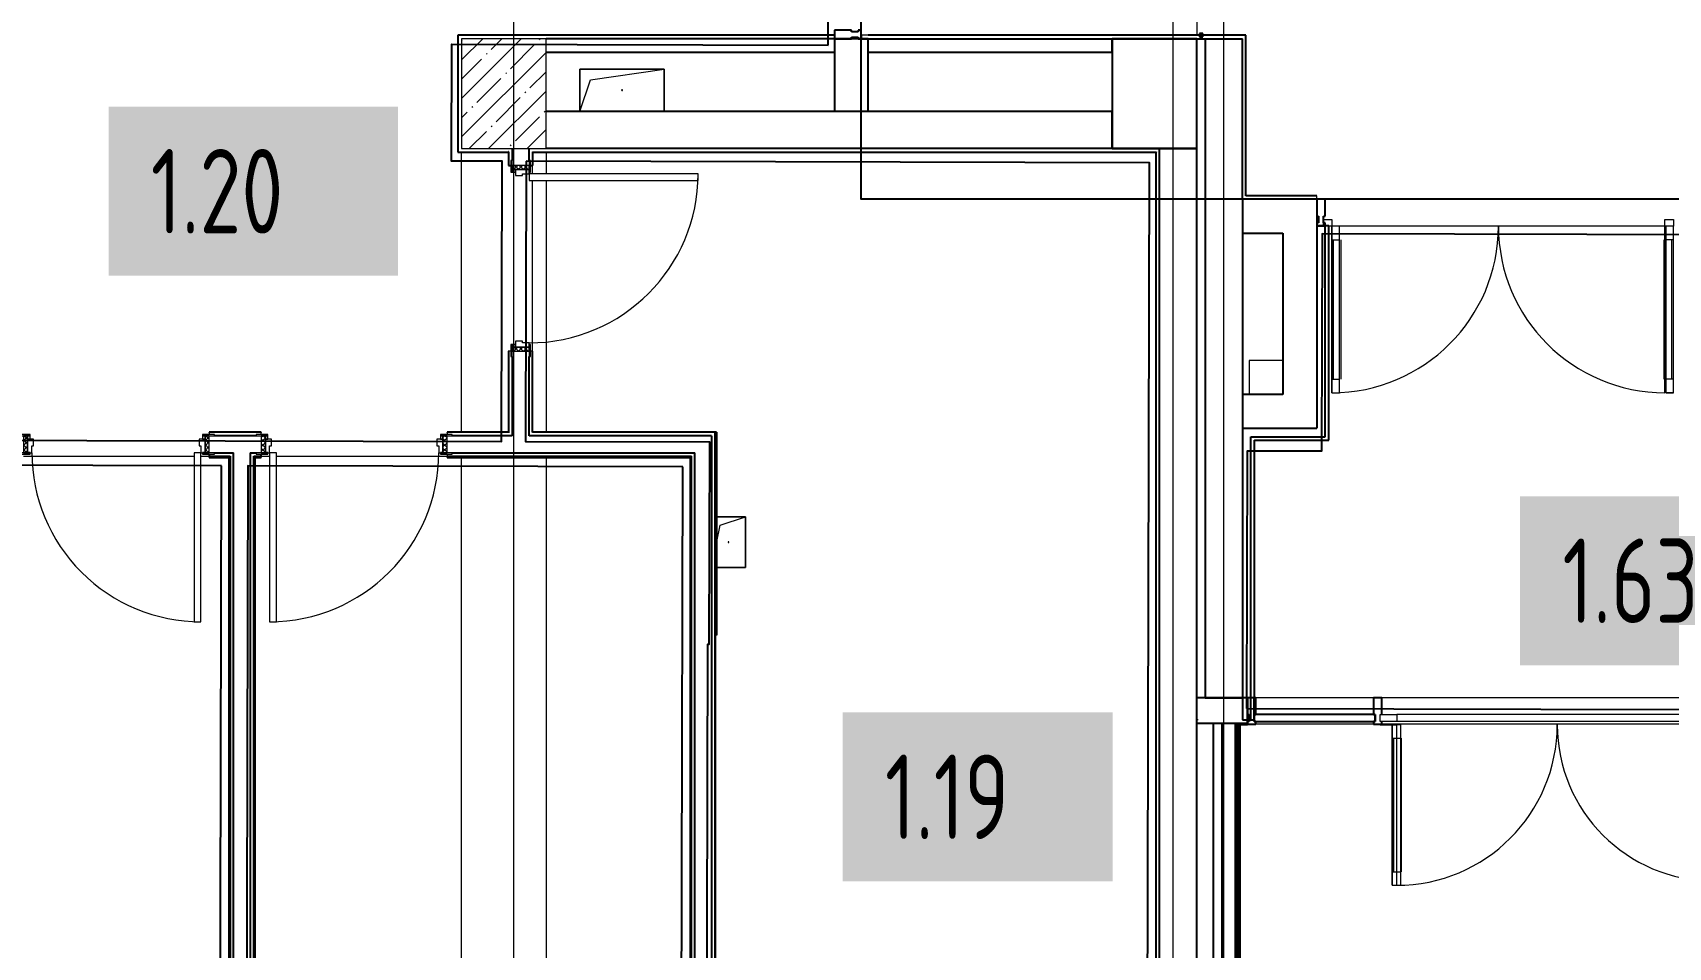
# Model space of a CAD drawing. Header units: millimetres. Extents: x 3914 to 443608, y -156176 to 78197.
# Drawn here: x 104070 to 113747, y -139939 to -134527 of the extents above; entities that cross this region are included whole.
import ezdxf

# ---------------------------------------------------------------- set-up
doc = ezdxf.new("R2010")
doc.units = ezdxf.units.MM
doc.linetypes.add('200_ШТРИХ__ш1_п0_6_', pattern=[160, 100, -60])
for name, color, linetype, lineweight in [('0) клиннинг', 90, 'Continuous', 60), ('A-DETL-GENF', 7, 'Continuous', 9), ('A-DOOR-1', 7, 'Continuous', 5), ('A-DOOR-2', 7, '200_ШТРИХ__ш1_п0_6_', 5), ('A-DOOR-FRAM-2', 7, 'Continuous', 5), ('A-FLOR', 7, 'Continuous', 9), ('A-GENM', 7, 'Continuous', 9), ('A-GLAZ-CURT-2', 7, 'Continuous', 25), ('A-GLAZ-CWMG', 7, 'Continuous', 9), ('A-GLAZ-CWMG-1', 7, 'Continuous', 25), ('S-COLS-1', 7, 'Continuous', 5), ('Оси', 7, 'Continuous', 9)]:
    doc.layers.add(name, color=color, linetype=linetype, lineweight=lineweight)
doc.layers.add('A-DOOR-FRAM-1', color=7, linetype='Continuous', lineweight=5, true_color=0xc0c0c0)
doc.styles.add('СПДС', font='ГОСТ тип А.ttf', dxfattribs={"width": 0.9})
pattern_1 = [(135, (1751.41, 114.685), (-14.14214, -14.14214), []), (225, (1751.41, 114.685), (14.14214, -14.14214), [])]
pattern_2 = [(45, (-371.384, 114.685), (-14.1421, 14.1421), []), (135, (-371.384, 114.685), (-14.1421, -14.1421), [])]

# ---------------------------------------------------------------- blocks, each defined once
blk = doc.blocks.new('Прямоугольный импост - Импост структурный с накладкой - 160мм Темный-30755840-Объем проектирования 1 этажа')
at = {"layer": 'A-GLAZ-CWMG-1'}
for p, q in [((-50, 40), (-50, 140)), ((-50, 140), (0, 140)), ((0, 140), (0, 40)), ((-40, 40), (-50, 40)), ((-50, -17), (-50, 0)), ((-50, 0), (-40, 0)), ((-40, 0), (-40, 40)), ((-10, 40), (-10, 0)), ((0, 40), (-10, 40)), ((-10, 0), (0, 0)), ((0, 0), (0, -17)), ((0, -17), (-50, -17))]:
    blk.add_line(p, q, dxfattribs=at)
blk = doc.blocks.new('110_Дверь_СКБ_1Ст_Внутренняя1 - Д-4 _п_ 1100x2100h_су мгн 2-33304581-Объем проектирования 1 этажа')
at = {"layer": 'A-DOOR-2'}
h = blk.add_hatch(dxfattribs=at)
h.set_pattern_fill('FP_44', color=256, style=0, pattern_type=2)
h.set_pattern_definition(pattern_1)
h.paths.add_polyline_path([(562.5, 50), (537.5, 48.3), (537.5, -50), (562.5, -50)])
at = {"layer": 'A-DOOR-FRAM-2'}
h = blk.add_hatch(dxfattribs=at)
h.set_pattern_fill('FP_45', color=256, style=0, pattern_type=2)
h.set_pattern_definition(pattern_2)
h.paths.add_polyline_path([(-512.5, 50), (-537.5, 50), (-537.5, -50), (-512.5, -50), (-512.5, -41.8)])
at = {"layer": 'A-DOOR-1'}
for p, q in [((-487.5, 1050), (-487.5, 50)), ((-447.5, 1050), (-487.5, 1050)), ((-447.5, 50), (-447.5, 1050)), ((-487.5, 50), (-447.5, 50))]:
    blk.add_line(p, q, dxfattribs=at)
blk.add_arc((-487.5, 50), 1000, 360, 90, dxfattribs=at)
at = {"layer": 'A-DOOR-FRAM-1'}
for p, q in [((-497.5, 58), (-567.5, 58)), ((-567.5, 58), (-567.5, 50)), ((-567.5, 50), (-497.5, 50)), ((-512.5, 50), (-537.5, 50)), ((-537.5, 50), (-537.5, -50)), ((-487.5, 50), (-512.5, 50)), ((-512.5, 50), (-512.5, -30)), ((-512.5, -50), (-512.5, 50)), ((-497.5, 50), (-512.5, 50)), ((-512.5, 50), (-512.5, 49)), ((-512.5, 49), (-497.5, 49)), ((-497.5, 50), (-497.5, 58)), ((-497.5, 49), (-497.5, 50)), ((-487.5, 10), (-487.5, 50)), ((-477.5, 10), (-487.5, 10)), ((-477.5, -30), (-477.5, 10)), ((512.5, 10), (502.5, 10)), ((502.5, 10), (502.5, -30)), ((512.5, 50), (512.5, 10)), ((537.5, 50), (512.5, 50)), ((592.5, 58), (522.5, 58)), ((522.5, 58), (522.5, 50)), ((537.5, 50), (522.5, 50)), ((522.5, 50), (522.5, 49)), ((522.5, 50), (592.5, 50)), ((522.5, 49), (537.5, 49)), ((537.5, -30), (537.5, 50)), ((562.5, 50), (537.5, 50)), ((537.5, 50), (537.5, -50)), ((537.5, 49), (537.5, 50)), ((562.5, -50), (562.5, 50)), ((592.5, 50), (592.5, 58)), ((-497.5, -50), (-567.5, -50)), ((-567.5, -50), (-567.5, -58)), ((-567.5, -58), (-497.5, -58)), ((-537.5, -50), (-512.5, -50)), ((-512.5, -30), (-477.5, -30)), ((-497.5, -30), (-512.5, -30)), ((-512.5, -30), (-512.5, -50)), ((-512.5, -50), (-497.5, -50)), ((-497.5, -50), (-497.5, -30)), ((-497.5, -58), (-497.5, -50)), ((502.5, -30), (537.5, -30)), ((537.5, -30), (522.5, -30)), ((522.5, -30), (522.5, -50)), ((522.5, -50), (537.5, -50)), ((592.5, -50), (522.5, -50)), ((522.5, -50), (522.5, -58)), ((522.5, -58), (592.5, -58)), ((537.5, -50), (537.5, -30)), ((537.5, -50), (562.5, -50)), ((592.5, -58), (592.5, -50))]:
    blk.add_line(p, q, dxfattribs=at)
blk = doc.blocks.new('110_Дверь_СКБ_1Ст_Внутренняя1 - Д-4 _л_ 1100x2100h_су мгн-33293497-Объем проектирования 1 этажа')
at = {"layer": 'A-DOOR-2'}
h = blk.add_hatch(dxfattribs=at)
h.set_pattern_fill('FP_44', color=256, style=0, pattern_type=2)
h.set_pattern_definition(pattern_1)
h.paths.add_polyline_path([(537.5, 50), (537.5, -50), (562.5, -50), (562.5, 50)])
at = {"layer": 'A-DOOR-FRAM-2'}
h = blk.add_hatch(dxfattribs=at)
h.set_pattern_fill('FP_45', color=256, style=0, pattern_type=2)
h.set_pattern_definition(pattern_2)
h.paths.add_polyline_path([(-537.5, 50), (-537.5, -50), (-512.5, -50), (-512.5, 50)])
at = {"layer": 'A-DOOR-1'}
for p, q in [((512.5, 1050), (472.5, 1050)), ((472.5, 1050), (472.5, 50)), ((512.5, 50), (512.5, 1050)), ((472.5, 50), (512.5, 50))]:
    blk.add_line(p, q, dxfattribs=at)
blk.add_arc((512.5, 50), 1000, 90, 180, dxfattribs=at)
at = {"layer": 'A-DOOR-FRAM-1'}
for p, q in [((-497.5, 58), (-567.5, 58)), ((-567.5, 58), (-567.5, 50)), ((-567.5, 50), (-497.5, 50)), ((-512.5, 50), (-537.5, 50)), ((-537.5, 50), (-537.5, -50)), ((-487.5, 50), (-512.5, 50)), ((-512.5, 50), (-512.5, -30)), ((-512.5, -50), (-512.5, 50)), ((-497.5, 50), (-512.5, 50)), ((-512.5, 50), (-512.5, 49)), ((-512.5, 49), (-497.5, 49)), ((-497.5, 50), (-497.5, 58)), ((-497.5, 49), (-497.5, 50)), ((-487.5, 10), (-487.5, 50)), ((-477.5, 10), (-487.5, 10)), ((-477.5, -30), (-477.5, 10)), ((512.5, 10), (502.5, 10)), ((502.5, 10), (502.5, -30)), ((512.5, 50), (512.5, 10)), ((537.5, 50), (512.5, 50)), ((592.5, 58), (522.5, 58)), ((522.5, 58), (522.5, 50)), ((537.5, 50), (522.5, 50)), ((522.5, 50), (522.5, 49)), ((522.5, 50), (592.5, 50)), ((522.5, 49), (537.5, 49)), ((537.5, -30), (537.5, 50)), ((562.5, 50), (537.5, 50)), ((537.5, 50), (537.5, -50)), ((537.5, 49), (537.5, 50)), ((562.5, -50), (562.5, 50)), ((592.5, 50), (592.5, 58)), ((-497.5, -50), (-567.5, -50)), ((-567.5, -50), (-567.5, -58)), ((-567.5, -58), (-497.5, -58)), ((-537.5, -50), (-512.5, -50)), ((-512.5, -30), (-477.5, -30)), ((-497.5, -30), (-512.5, -30)), ((-512.5, -30), (-512.5, -50)), ((-512.5, -50), (-497.5, -50)), ((-497.5, -50), (-497.5, -30)), ((-497.5, -58), (-497.5, -50)), ((502.5, -30), (537.5, -30)), ((537.5, -30), (522.5, -30)), ((522.5, -30), (522.5, -50)), ((522.5, -50), (537.5, -50)), ((592.5, -50), (522.5, -50)), ((522.5, -50), (522.5, -58)), ((522.5, -58), (592.5, -58)), ((537.5, -50), (537.5, -30)), ((537.5, -50), (562.5, -50)), ((592.5, -58), (592.5, -50))]:
    blk.add_line(p, q, dxfattribs=at)
blk = doc.blocks.new('Системная панель - Стекло - 40мм-24251897-Объем проектирования 1 этажа')
at = {"layer": 'A-GLAZ-CURT-2'}
for p, q in [((357.5, 40), (-357.5, 40)), ((-357.5, 40), (-357.5, 0)), ((-357.5, 0), (357.5, 0)), ((357.5, 0), (357.5, 40))]:
    blk.add_line(p, q, dxfattribs=at)
blk = doc.blocks.new('Прямоугольный импост - Импост структурный с накладкой - 160мм-24251894-Объем проектирования 1 этажа')
at = {"layer": 'A-GLAZ-CWMG'}
for p, q in [((85745, 7650), (85050, 7650)), ((85745, 7493), (85050, 7493))]:
    blk.add_line(p, q, dxfattribs=at)
blk = doc.blocks.new('Дверь_Витражная_остекление_ - ВВ-17 остекление-32475309-Объем проектирования 1 этажа')
at = {"layer": 'A-DETL-GENF'}
for p, q in [((-940, -20), (-985, -20)), ((-985, -1005), (-985, -20)), ((-940, -20), (-985, -20)), ((-985, -20), (-985, -1005)), ((-940, -1005), (-940, -20)), ((-940, -1005), (-940, -20)), ((990, -1005), (990, -20)), ((990, -20), (990, -1005)), ((1035, -1005), (1035, -20)), ((1035, -1005), (1035, -20)), ((-985, -100), (-940, -100)), ((-975, -925), (-975, -100)), ((-931, -925), (-931, -100)), ((981, -925), (981, -100)), ((1035, -100), (990, -100)), ((1025, -925), (1025, -100)), ((-985, -925), (-940, -925)), ((1035, -925), (990, -925)), ((-985, -1005), (-940, -1005)), ((-985, -1005), (-940, -1005)), ((1035, -1005), (990, -1005)), ((990, -1005), (1035, -1005))]:
    blk.add_line(p, q, dxfattribs=at)
at = {"layer": 'A-DOOR-1'}
for p, q in [((-1035, 20), (-985, 20)), ((-1035, -20), (-1035, 20)), ((-985, 20), (-985, -20)), ((985, 20), (1035, 20)), ((985, -20), (985, 20)), ((1035, 20), (1035, -20)), ((-985, -20), (-1035, -20)), ((-985, -1005), (-985, -20)), ((985, -1005), (985, -20)), ((1035, -20), (985, -20))]:
    blk.add_line(p, q, dxfattribs=at)
for centre, start, end in [((-985, -20), 270, 0), ((985, -20), 180, 270)]:
    blk.add_arc(centre, 985, start, end, dxfattribs=at)
blk = doc.blocks.new('Дверь_Витражная_СКБ_2Ст - ВВ-17-31911620-Объем проектирования 1 этажа')
at = {"layer": 'A-DETL-GENF'}
for p, q in [((-1035, -20), (-1035, -17)), ((-1035, -17), (-1035, -20)), ((-937, -20), (-1035, -20)), ((-1035, -20), (-937, -20)), ((-913, -20), (-963, -20)), ((-963, -970), (-963, -20)), ((-913, -20), (-963, -20)), ((-963, -20), (-963, -970)), ((-937, -17), (-937, -20)), ((-937, -20), (-937, -17)), ((-913, -970), (-913, -20)), ((-913, -970), (-913, -20)), ((887, -20), (937, -20)), ((887, -944), (887, -20)), ((887, -20), (887, -944)), ((937, -20), (887, -20)), ((937, -17), (937, -20)), ((937, -17), (937, -20)), ((937, -944), (937, -20)), ((937, -944), (937, -20)), ((937, -20), (1035, -20)), ((937, -20), (1035, -20)), ((1035, -20), (1035, -17)), ((1035, -20), (1035, -17)), ((-963, -100), (-913, -100)), ((-953, -890), (-953, -100)), ((-909, -890), (-909, -100)), ((883, -864), (883, -100)), ((937, -100), (887, -100)), ((927, -864), (927, -100)), ((937, -864), (887, -864)), ((-963, -890), (-913, -890)), ((937, -944), (887, -944)), ((887, -944), (937, -944)), ((-963, -970), (-913, -970)), ((-963, -970), (-913, -970))]:
    blk.add_line(p, q, dxfattribs=at)
at = {"layer": 'A-DOOR-1'}
for p, q in [((-1035, 40), (-937, 40)), ((-1035, 0), (-1035, 40)), ((-937, 40), (-937, 0)), ((937, 40), (1035, 40)), ((937, 0), (937, 40)), ((1035, 40), (1035, 0)), ((-937, 0), (-1035, 0)), ((-937, -970), (-937, -20)), ((1035, 0), (937, 0)), ((937, -944), (937, -20))]:
    blk.add_line(p, q, dxfattribs=at)
for centre, radius, start, end in [((-937, -20), 950, 270, 0), ((937, -20), 924, 180, 270)]:
    blk.add_arc(centre, radius, start, end, dxfattribs=at)
blk = doc.blocks.new('Прямоугольный импост - Импост структурный с накладкой - 160мм-20587511-Объем проектирования 1 этажа')
at = {"layer": 'A-GLAZ-CWMG'}
for p, q in [((87845, 7650), (85795, 7650)), ((87757, 7550), (85883, 7550)), ((87845, 7493), (85795, 7493)), ((87757, 7510), (85883, 7510))]:
    blk.add_line(p, q, dxfattribs=at)
blk = doc.blocks.new('Прямоугольный импост - Импост структурный с накладкой - 160мм-V74-Объем проектирования 1 этажа')
at = {"layer": 'A-GLAZ-CWMG-1'}
for p, q in [((-25, 0), (-25, 17)), ((-25, 17), (25, 17)), ((-15, 0), (-25, 0)), ((-15, -40), (-15, 0)), ((25, 17), (25, 0)), ((-25, -140), (-25, -40)), ((-25, -40), (-15, -40)), ((25, -40), (25, -140)), ((25, -140), (-25, -140))]:
    blk.add_line(p, q, dxfattribs=at)
blk = doc.blocks.new('Прямоугольный импост - Импост структурный с накладкой - 160мм Темный-32348142-Объем проектирования 1 этажа')
at = {"layer": 'A-GLAZ-CWMG-1'}
for p, q in [((0, 17), (-50, 17)), ((-50, 17), (-50, 0)), ((-50, 0), (-40, 0)), ((-40, 0), (-40, -40)), ((-10, -40), (-10, 0)), ((-10, 0), (0, 0)), ((0, 0), (0, 17)), ((-40, -40), (-50, -40)), ((-50, -40), (-50, -140)), ((0, -40), (-10, -40)), ((0, -140), (0, -40)), ((-50, -140), (0, -140))]:
    blk.add_line(p, q, dxfattribs=at)
blk = doc.blocks.new('Прямоугольный импост - Импост структурный с накладкой - 160мм-22875598-Объем проектирования 1 этажа')
at = {"layer": 'A-GLAZ-CWMG-1'}
for p, q in [((0, 17), (-50, 17)), ((-50, 17), (-50, 0)), ((-50, 0), (-40, 0)), ((-40, 0), (-40, -40)), ((-10, -40), (-10, 0)), ((-10, 0), (0, 0)), ((0, 0), (0, 17)), ((-40, -40), (-50, -40)), ((-50, -40), (-50, -140)), ((0, -40), (-10, -40)), ((0, -140), (0, -40)), ((-50, -140), (0, -140))]:
    blk.add_line(p, q, dxfattribs=at)
blk = doc.blocks.new('110_Дверь_СКБ_1Ст_Внутренняя1 - Д-4 _п_ 1100x2100h_су мгн 2-V104-Объем проектирования 1 этажа')
at = {"layer": 'A-DOOR-2'}
h = blk.add_hatch(dxfattribs=at)
h.set_pattern_fill('FP_44', color=256, style=0, pattern_type=2)
h.set_pattern_definition(pattern_1)
h.paths.add_polyline_path([(562.5, 50), (537.5, 50), (537.5, -50), (562.5, -50)])
at = {"layer": 'A-DOOR-FRAM-2'}
h = blk.add_hatch(dxfattribs=at)
h.set_pattern_fill('FP_45', color=256, style=0, pattern_type=2)
h.set_pattern_definition(pattern_2)
h.paths.add_polyline_path([(-512.5, -50), (-512.5, 50), (-537.5, 50), (-537.5, -50)])
at = {"layer": 'A-DOOR-1'}
for p, q in [((-487.5, 1050), (-487.5, 50)), ((-447.5, 1050), (-487.5, 1050)), ((-447.5, 50), (-447.5, 1050)), ((-487.5, 50), (-447.5, 50))]:
    blk.add_line(p, q, dxfattribs=at)
blk.add_arc((-487.5, 50), 1000, 360, 90, dxfattribs=at)
at = {"layer": 'A-DOOR-FRAM-1'}
for p, q in [((-497.5, 58), (-567.5, 58)), ((-567.5, 58), (-567.5, 50)), ((-567.5, 50), (-497.5, 50)), ((-512.5, 50), (-537.5, 50)), ((-537.5, 50), (-537.5, -50)), ((-487.5, 50), (-512.5, 50)), ((-512.5, 50), (-512.5, -30)), ((-512.5, -50), (-512.5, 50)), ((-497.5, 50), (-512.5, 50)), ((-512.5, 50), (-512.5, 49)), ((-512.5, 49), (-497.5, 49)), ((-497.5, 50), (-497.5, 58)), ((-497.5, 49), (-497.5, 50)), ((-487.5, 10), (-487.5, 50)), ((-477.5, 10), (-487.5, 10)), ((-477.5, -30), (-477.5, 10)), ((512.5, 10), (502.5, 10)), ((502.5, 10), (502.5, -30)), ((512.5, 50), (512.5, 10)), ((537.5, 50), (512.5, 50)), ((592.5, 58), (522.5, 58)), ((522.5, 58), (522.5, 50)), ((537.5, 50), (522.5, 50)), ((522.5, 50), (522.5, 49)), ((522.5, 50), (592.5, 50)), ((522.5, 49), (537.5, 49)), ((537.5, -30), (537.5, 50)), ((562.5, 50), (537.5, 50)), ((537.5, 50), (537.5, -50)), ((537.5, 49), (537.5, 50)), ((562.5, -50), (562.5, 50)), ((592.5, 50), (592.5, 58)), ((-497.5, -50), (-567.5, -50)), ((-567.5, -50), (-567.5, -58)), ((-567.5, -58), (-497.5, -58)), ((-537.5, -50), (-512.5, -50)), ((-512.5, -30), (-477.5, -30)), ((-497.5, -30), (-512.5, -30)), ((-512.5, -30), (-512.5, -50)), ((-512.5, -50), (-497.5, -50)), ((-497.5, -50), (-497.5, -30)), ((-497.5, -58), (-497.5, -50)), ((502.5, -30), (537.5, -30)), ((537.5, -30), (522.5, -30)), ((522.5, -30), (522.5, -50)), ((522.5, -50), (537.5, -50)), ((592.5, -50), (522.5, -50)), ((522.5, -50), (522.5, -58)), ((522.5, -58), (592.5, -58)), ((537.5, -50), (537.5, -30)), ((537.5, -50), (562.5, -50)), ((592.5, -58), (592.5, -50))]:
    blk.add_line(p, q, dxfattribs=at)
blk = doc.blocks.new('GM_Отверстие прямоугольное _в плите_ - Отверстие-21609678-Объем проектирования 1 этажа')
at = {"layer": 'A-GENM'}
for p, q in [((-71, 150), (100, 150)), ((100, 150), (-71, 150)), ((-71, -5), (-50, 100)), ((-50, 100), (100, 150)), ((100, 150), (100, -150)), ((100, -150), (100, 150)), ((-80, -50), (-79, -45)), ((100, -150), (-71, -150)), ((-71, -150), (100, -150))]:
    blk.add_line(p, q, dxfattribs=at)
for start, end in [(360, 180), (180, 360)]:
    blk.add_arc((0, 0), 2.5, start, end, dxfattribs=at)
blk = doc.blocks.new('BSC_Колонна _Прямоугольная - 650х500-V184-Объем проектирования 1 этажа')
at = {"layer": 'S-COLS-1'}
h = blk.add_hatch(dxfattribs=at)
h.set_pattern_fill('FP_173', color=256, style=0, pattern_type=2)
h.set_pattern_definition([(135, (11225, -80600), (-114.04925, -114.04925), []), (135, (11225, -80485.95), (-114.04925, -114.04925), [201.612, -40.322, 6.706, -33.617])])
h.paths.add_polyline_path([(325, 250), (-325, 250), (-325, -250), (325, -250), (325, 170)])
for p, q in [((325, 250), (-325, 250)), ((-325, 250), (-325, -250)), ((325, -250), (325, 250)), ((-325, -250), (325, -250))]:
    blk.add_line(p, q, dxfattribs=at)
blk = doc.blocks.new('GM_Отверстие прямоугольное _в плите_ - Отверстие-V204-Объем проектирования 1 этажа')
at = {"layer": 'A-GENM'}
for p, q in [((-250, -125), (-250, 125)), ((-250, 125), (250, 125)), ((250, 125), (-250, 125)), ((-250, 125), (-250, -125)), ((-187.5, 62.5), (250, 125)), ((250, 125), (250, -125)), ((250, -125), (250, 125)), ((-250, -125), (-187.5, 62.5))]:
    blk.add_line(p, q, dxfattribs=at)
for start, end in [(360, 180), (180, 360)]:
    blk.add_arc((0, 0), 2.5, start, end, dxfattribs=at)

msp = doc.modelspace()

# ---------------------------------------------------------------- linework, layer by layer
for p, q in [((106586, -134541.7), (106586, -135233.7)), ((108814, -134541.7), (106586, -134541.7)), ((108814, -134562.7), (107107, -134562.7)), ((108814, -134542.7), (108814, -134541.7)), ((108814, -134542.7), (108814, -134992.7)), ((109014, -134562.7), (108814, -134562.7)), ((108971, -134542.7), (108971, -134562.7)), ((108971, -134562.7), (111227, -134562.7)), ((111248, -134541.7), (109014, -134541.7)), ((109014, -134541.7), (109014, -134542.7)), ((109014, -134992.7), (109014, -134562.7)), ((110957, -134562.7), (110457, -134562.7)), ((110457, -134562.7), (110457, -135212.7)), ((110457, -134642.7), (110457, -134562.7)), ((110957, -135212.7), (110957, -134562.7)), ((110994, -134531.7), (110974, -134531.7)), ((110974, -134531.7), (110974, -134551.7)), ((110974, -134542.7), (110994, -134542.7)), ((110974, -134551.7), (110994, -134551.7)), ((110994, -134551.7), (110994, -134531.7)), ((111007, -134562.7), (111007, -138462.7)), ((111227, -135512.7), (111227, -134562.7)), ((111248, -135492.7), (111248, -134541.7)), ((107107, -134642.7), (108814, -134642.7)), ((109014, -134642.7), (110457, -134642.7)), ((110457, -134992.7), (107107, -134992.7)), ((110457, -135212.7), (110457, -134992.7)), ((106586, -135233.7), (106886, -135233.7)), ((106887, -135232.7), (106886, -135232.7)), ((106886, -135233.7), (106886, -135312.7)), ((106887, -135245.8), (106887, -135245.9)), ((106907, -135212.7), (106907, -135282.7)), ((107007, -135282.7), (107007, -135212.7)), ((107027, -135232.7), (107028, -135232.7)), ((107028, -135232.7), (107028, -135312.7)), ((107028, -135233.7), (110716, -135233.7)), ((110957, -135212.7), (107107, -135212.7)), ((110457, -135212.7), (110957, -135212.7)), ((110716, -135233.7), (110716, -142041.7)), ((110717, -135232.7), (110717, -135233.7)), ((110737, -142062.7), (110737, -135212.7)), ((110957, -142062.7), (110957, -135212.7)), ((106886, -135312.7), (106887, -135312.7)), ((106887, -135312.7), (106899, -135312.7)), ((107015, -135312.7), (107027, -135312.7)), ((107027, -135312.7), (107028, -135312.7)), ((111667, -135512.7), (111227, -135512.7)), ((111227, -135512.7), (111227, -138592.7)), ((111247, -135492.7), (111247, -135491.7)), ((111667, -135491.7), (111247, -135491.7)), ((111247, -135492.7), (111247, -135492.7)), ((111247, -135492.7), (111248, -135492.7)), ((111667, -135492.7), (111667, -135491.7)), ((111667, -135512.7), (111667, -136867.7)), ((111717, -135669.7), (111667, -135669.7)), ((111738, -135669.7), (111717, -135669.7)), ((111717, -136917.7), (111717, -135669.7)), ((111737, -135672.7), (111737, -135669.7)), ((111738, -136938.7), (111738, -135669.7)), ((111227, -135712.7), (111467, -135712.7)), ((111467, -135712.7), (111467, -136667.7)), ((106887, -136412.7), (106886, -136412.7)), ((106886, -136412.7), (106886, -136891.7)), ((106907, -136442.7), (106907, -136912.7)), ((107007, -136912.7), (107007, -136442.7)), ((107028, -136412.7), (107027, -136412.7)), ((107028, -136891.7), (107028, -136412.7)), ((111467, -136667.7), (111227, -136667.7)), ((105422, -136891.7), (105115, -136891.7)), ((105115, -136891.7), (105115, -136892.7)), ((105392, -136912.7), (105145, -136912.7)), ((105422, -136892.7), (105422, -136891.7)), ((106886, -136891.7), (106522, -136891.7)), ((106522, -136891.7), (106522, -136892.7)), ((106907, -136912.7), (106552, -136912.7)), ((106887, -136891.7), (106887, -136892.7)), ((108087, -136912.7), (107007, -136912.7)), ((107027, -136892.7), (107028, -136892.7)), ((108107, -136891.7), (107028, -136891.7)), ((108087, -136912.7), (108087, -142362.7)), ((108107, -136892.7), (108107, -136891.7)), ((108108, -138091.7), (108108, -136891.7)), ((108116, -136891.7), (108108, -136891.7)), ((108116, -136891.7), (108116, -138091.7)), ((111227, -136867.7), (111667, -136867.7)), ((111277, -136917.7), (111717, -136917.7)), ((111277, -138592.7), (111277, -136917.7)), ((105115, -137020.7), (105115, -137032.7)), ((105145, -137012.7), (105257.5, -137012.7)), ((105257.5, -142362.7), (105257.5, -137012.7)), ((105357.5, -137012.7), (105392, -137012.7)), ((105357.5, -137012.7), (105357.5, -142362.7)), ((105422, -137032.7), (105422, -137020.7)), ((106552, -137012.7), (107987, -137012.7)), ((107987, -142362.7), (107987, -137012.7)), ((111297, -136938.7), (111297, -136937.7)), ((111298, -136938.7), (111738, -136938.7)), ((111298, -138462.7), (111298, -136938.7)), ((105115, -137032.7), (105237.5, -137032.7)), ((105115, -137032.7), (105115, -137040.7)), ((105115, -137040.7), (105229.5, -137040.7)), ((105229.5, -137040.7), (105229.5, -142314.7)), ((105237.5, -137032.7), (105237.5, -142322.7)), ((105377.5, -137032.7), (105422, -137032.7)), ((105377.5, -142322.7), (105377.5, -137032.7)), ((105385.5, -137040.7), (105422, -137040.7)), ((105385.5, -142314.7), (105385.5, -137040.7)), ((105422, -137040.7), (105422, -137032.7)), ((106522, -137032.7), (107967, -137032.7)), ((106522, -137032.7), (106522, -137040.7)), ((106522, -137040.7), (107959, -137040.7)), ((107959, -137040.7), (107959, -141954.7)), ((107967, -141957.2), (107967, -137032.7)), ((108107, -137392.3), (108107, -142322.7)), ((108108, -138091.7), (108107, -138091.7)), ((108108, -142321.7), (108108, -138091.7)), ((108116, -138091.7), (108108, -138091.7)), ((110965, -138462.7), (110957, -138462.7)), ((111257, -138462.7), (110965, -138462.7)), ((111007, -138462.7), (111227, -138462.7)), ((111257, -138612.7), (111257, -138462.7)), ((111297, -138592.7), (111297, -138462.7)), ((110957, -138612.7), (111257, -138612.7)), ((111057, -142662.7), (111057, -138612.7)), ((111107, -142712.7), (111107, -138612.7)), ((111187, -142792.7), (111187, -138612.7)), ((111187, -138615.7), (111257, -138615.7)), ((111207, -138620.7), (111187, -138620.7)), ((111207, -138620.7), (111257, -138620.7)), ((111207, -142812.7), (111207, -138620.7)), ((111227, -138592.7), (111277, -138592.7)), ((111257, -138620.7), (111257, -138612.7)), ((111277, -138592.7), (111297, -138592.7))]:
    msp.add_line(p, q)
msp.add_lwpolyline([(108971, -132712.7), (147467, -132712.7), (147467, -135512.7), (108971, -135512.7)], close=True)
at = {"flags": 128}
for points in [[(108777.2, -134600), (108781.5, -132792), (103525.3, -132779.7), (103519.8, -135129.7), (102219.5, -135126.6), (102219.1, -135276.6), (101738.6, -135275.5), (101738.2, -135428), (101734.7, -136934.5), (101935.2, -136935), (101935.2, -136934), (106843.7, -136945.5), (106847.6, -135287.5), (106547.6, -135286.8), (106549.2, -134594.8)], [(106989.6, -135287.8), (106985.7, -136945.8), (108073.7, -136948.4), (108070.9, -138148.4), (108062.9, -138148.4), (108052.9, -142378.4), (110380.9, -142383.8), (110381.6, -142103.8), (110661.6, -142104.5), (110677.6, -135296.5)], [(111252, -138526.9), (115607, -138536.7), (115613.6, -135726.7), (111698.6, -135717.9), (111695.6, -137003.9), (111255.6, -137002.9)], [(105186.8, -137090.6), (103663.3, -137087), (103658.3, -139196.4), (101937.4, -139192.4), (101930.8, -142002), (102485.2, -142003.3), (102484.4, -142358.3), (105174.4, -142364.6)], [(107916.3, -137097), (105342.8, -137091), (105330.4, -142365), (106524, -142367.8), (106524.8, -142007.8), (107904.8, -142011)]]:
    msp.add_lwpolyline(points, close=True, dxfattribs=at)
at = {"layer": '0) клиннинг'}
msp.add_line((111207, -142812.7), (111207, -138620.7), dxfattribs=at)
at = {"layer": 'A-FLOR'}
for p, q in [((110957, -132732.7), (110957, -134542.7)), ((108814, -134542.7), (106587, -134542.7)), ((106587, -134542.7), (106587, -135232.7)), ((110974, -134542.7), (108971, -134542.7)), ((111247, -134542.7), (110994, -134542.7)), ((111247, -135491.7), (111247, -134542.7)), ((106587, -135232.7), (106886, -135232.7)), ((106607, -136892.7), (106607, -135232.7)), ((106887, -135232.7), (106887, -135245.8)), ((106887, -135245.9), (106887, -135312.7)), ((107027, -135362.7), (107027, -135232.7)), ((107028, -135232.7), (110717, -135232.7)), ((107107, -135232.7), (107107, -135362.7)), ((110717, -135233.7), (110717, -142042.7)), ((107027, -136892.7), (107027, -135402.7)), ((107107, -135402.7), (107107, -136892.7)), ((111667, -135492.7), (111248, -135492.7)), ((111667, -135512.7), (111667, -135492.7)), ((111667, -135652.7), (111667, -135612.7)), ((111757, -135669.7), (113727, -135669.7)), ((111737, -136937.7), (111737, -135672.7)), ((106899, -136412.7), (106887, -136412.7)), ((106887, -136412.7), (106887, -136891.7)), ((107027, -136412.7), (107015, -136412.7)), ((111467, -136467.7), (111267, -136467.7)), ((111267, -136467.7), (111267, -136667.7)), ((105422, -136892.7), (105115, -136892.7)), ((105115, -136892.7), (105115, -136904.7)), ((105422, -136904.7), (105422, -136892.7)), ((106887, -136892.7), (106522, -136892.7)), ((106522, -136892.7), (106522, -136904.7)), ((108107, -136892.7), (107028, -136892.7)), ((108107, -137392.3), (108107, -136892.7)), ((106522, -137020.7), (106522, -137032.7)), ((111297, -136937.7), (111737, -136937.7)), ((111297, -138462.7), (111297, -136938.7)), ((104015, -137032.7), (105025, -137032.7)), ((105065, -137032.7), (105115, -137032.7)), ((105422, -137032.7), (105472, -137032.7)), ((105512, -137032.7), (106522, -137032.7)), ((106607, -141954.7), (106607, -137040.7)), ((107107, -137040.7), (107107, -141954.7)), ((108107, -142321.7), (108107, -137692.3)), ((115506, -138462.7), (111297, -138462.7)), ((110965, -138592.7), (110957, -138592.7))]:
    msp.add_line(p, q, dxfattribs=at)
at = {"layer": 'Оси'}
for points in [[(106917, -148019), (106917, -143019), (106917, -123722.6), (106917, -118722.6)], [(110817, -148019), (110817, -143019), (110817, -129197.6), (110817, -124197.6)], [(112280.8, -148019), (112280.8, -147299.5), (111117, -146155.8), (111117, -141155.8), (111117, -129197.6), (111117, -124197.6)]]:
    msp.add_lwpolyline(points, dxfattribs=at)

# ---------------------------------------------------------------- block references
for name, p, rotation in [('BSC_Колонна _Прямоугольная - 650х500-V184-Объем проектирования 1 этажа', (106857, -134887.7), 270.0000000000007), ('110_Дверь_СКБ_1Ст_Внутренняя1 - Д-4 _п_ 1100x2100h_су мгн 2-V104-Объем проектирования 1 этажа', (106957, -135850.2), 269.9999999999998), ('Прямоугольный импост - Импост структурный с накладкой - 160мм Темный-32348142-Объем проектирования 1 этажа', (111667, -135652.7), 180), ('110_Дверь_СКБ_1Ст_Внутренняя1 - Д-4 _п_ 1100x2100h_су мгн 2-33304581-Объем проектирования 1 этажа', (104577.5, -136962.7), 180), ('110_Дверь_СКБ_1Ст_Внутренняя1 - Д-4 _л_ 1100x2100h_су мгн-33293497-Объем проектирования 1 этажа', (105984.5, -136962.7), 180), ('Прямоугольный импост - Импост структурный с накладкой - 160мм-22875598-Объем проектирования 1 этажа', (111257, -138602.7), 180)]:
    msp.add_blockref(name, p, dxfattribs=dict(rotation=rotation))
at = {"extrusion": (0, 0, -1)}
for name, p, rotation in [('Прямоугольный импост - Импост структурный с накладкой - 160мм Темный-30755840-Объем проектирования 1 этажа', (-108954, -134562.7), 270.0000000000001), ('Прямоугольный импост - Импост структурный с накладкой - 160мм-V74-Объем проектирования 1 этажа', (-112027, -138602.7), 180)]:
    msp.add_blockref(name, p, dxfattribs=dict(at, rotation=rotation))
for name, p in [('GM_Отверстие прямоугольное _в плите_ - Отверстие-V204-Объем проектирования 1 этажа', (107557, -134867.7)), ('Дверь_Витражная_остекление_ - ВВ-17 остекление-32475309-Объем проектирования 1 этажа', (112742, -135652.7)), ('GM_Отверстие прямоугольное _в плите_ - Отверстие-21609678-Объем проектирования 1 этажа', (108187, -137542.3)), ('Прямоугольный импост - Импост структурный с накладкой - 160мм-24251894-Объем проектирования 1 этажа', (26257, -146112.7)), ('Прямоугольный импост - Импост структурный с накладкой - 160мм-20587511-Объем проектирования 1 этажа', (26257, -146112.7)), ('Системная панель - Стекло - 40мм-24251897-Объем проектирования 1 этажа', (111654.5, -138602.7)), ('Дверь_Витражная_СКБ_2Ст - ВВ-17-31911620-Объем проектирования 1 этажа', (113077, -138602.7))]:
    msp.add_blockref(name, p)

# ---------------------------------------------------------------- texts
at = {"char_height": 500, "attachment_point": 1, "style": 'СПДС', "bg_fill": 1, "box_fill_scale": 1.5, "bg_fill_color": 7, "bg_fill_true_color": 16777215, "bg_fill_transparency": 0}
for s, insert, width in [('1.20', (104768.6, -135215.4), 1212.151), ('1.63', (113120.2, -137520.2), 1212.151), ('1.19', (109112.1, -138798.9), 1096.708)]:
    msp.add_mtext(s, dxfattribs=dict(at, insert=insert, width=width))

doc.saveas('drawing.dxf')
